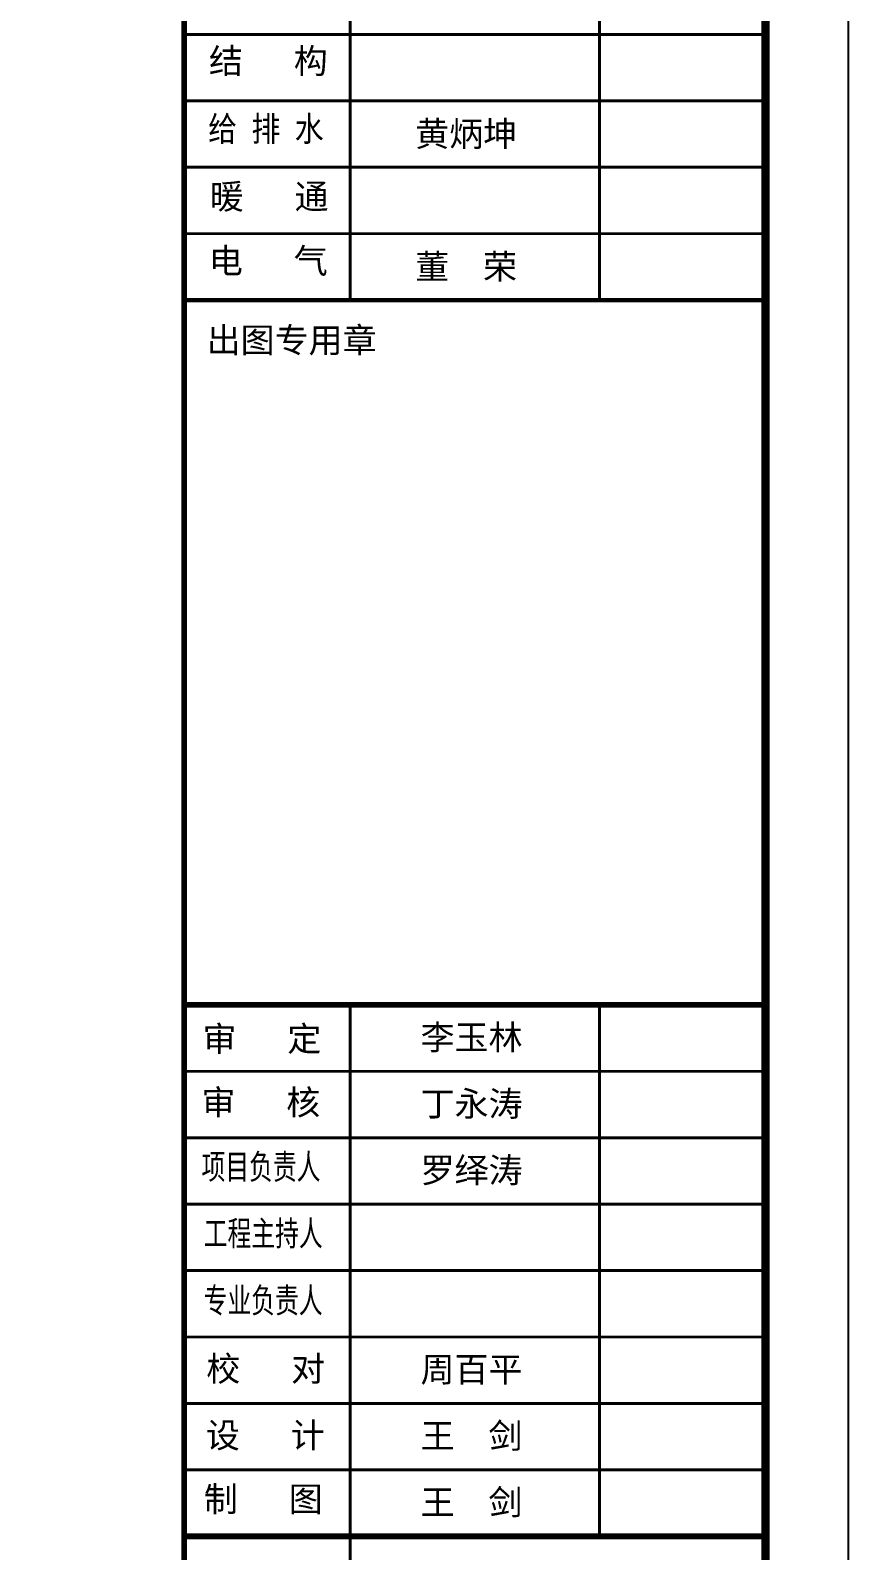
# Model space of a CAD drawing. Extents: x 8268344 to 8869063, y 669070 to 951310.
# Drawn here: x 8542843 to 8554664, y 819702 to 841675 of the extents above; entities that cross this region are included whole.
import ezdxf

# ---------------------------------------------------------------- set-up
doc = ezdxf.new("R2010")
doc.units = 0
doc.header["$LTSCALE"] = 1000
doc.layers.get('0').update_dxf_attribs({"linetype": 'CONTINUOUS'})
for name, color, linetype in [('BZ_标准图框', 7, 'CONTINUOUS'), ('PUB_TITLE', 255, 'CONTINUOUS'), ('TK(图框线)', 45, 'CONTINUOUS')]:
    doc.layers.add(name, color=color, linetype=linetype)
doc.styles.add('HT', font='simhei.ttf')

# ---------------------------------------------------------------- blocks, each defined once
blk = doc.blocks.new('fghfg')
at = {"layer": 'BZ_标准图框'}
for points, const_width in [([(9249287, 771104), (9249287, 839984)], 84), ([(9251687, 807691), (9251687, 801931)], 42), ([(9255287, 807691), (9255287, 801931)], 42), ([(9257687, 805771), (9249287, 805771)], 42), ([(9257687, 804811), (9249287, 804811)], 42), ([(9257687, 803851), (9249287, 803851)], 42), ([(9257687, 802891), (9249287, 802891)], 42), ([(9257687, 801931), (9249287, 801931)], 60), ([(9249287, 791744), (9257687, 791744)], 84), ([(9251687, 779264), (9251687, 791744)], 42), ([(9255287, 784063), (9255287, 791744)], 42), ([(9249287, 790784), (9257687, 790784)], 42), ([(9249287, 789824), (9257687, 789824)], 42), ([(9249287, 788864), (9257687, 788864)], 42), ([(9249287, 787904), (9257687, 787904)], 42), ([(9249287, 786944), (9257687, 786944)], 42), ([(9249287, 785984), (9257687, 785984)], 42), ([(9249287, 785024), (9257687, 785024)], 42), ([(9249287, 785024), (9257687, 785024)], 42), ([(9249287, 784064), (9257687, 784064)], 84)]:
    blk.add_lwpolyline(points, dxfattribs=dict(at, const_width=const_width))
at = {"layer": 'BZ_标准图框', "style": 'HT'}
for s, p in [('结   构', (9249645, 805208)), ('暖   通', (9249656, 803248)), ('电   气', (9249644, 802319)), ('出图专用章', (9249612, 801173)), ('审   定', (9249552, 791075)), ('审   核', (9249537, 790156)), ('校   对', (9249607, 786306)), ('设   计', (9249601, 785344)), ('制   图', (9249573, 784421))]:
    blk.add_text(s, height=360, dxfattribs=at).set_placement(p)
for s, width, p in [('给 排 水', 0.85, (9249634, 804227)), ('项目负责人', 0.7, (9249538, 789225)), ('工程主持人', 0.7, (9249570, 788262)), ('专业负责人', 0.7, (9249569, 787294))]:
    blk.add_text(s, height=360, dxfattribs=dict(at, width=width)).set_placement(p)
at = {"layer": 'TK(图框线)', "style": 'HT'}
for s, p in [('黄炳坤', (9252625, 804155)), ('董  荣', (9252625, 802235)), ('李玉林', (9252703, 791096)), ('丁永涛', (9252703, 790136)), ('罗绎涛', (9252703, 789176)), ('周百平', (9252703, 786296)), ('王  剑', (9252703, 785336)), ('王  剑', (9252703, 784376))]:
    blk.add_text(s, height=360, dxfattribs=at).set_placement(p)

msp = doc.modelspace()

# ---------------------------------------------------------------- linework, layer by layer
at = {"layer": 'PUB_TITLE'}
msp.add_lwpolyline([(8428543.6, 805749.7), (8554663.6, 805749.7), (8554663.6, 877029.7), (8428543.6, 877029.7)], close=True, dxfattribs=at)
at = {"layer": 'PUB_TITLE', "const_width": 120}
msp.add_lwpolyline([(8431543.6, 806949.7), (8553463.6, 806949.7), (8553463.6, 875829.7), (8431543.6, 875829.7)], close=True, dxfattribs=at)

# ---------------------------------------------------------------- block references
msp.add_blockref('fghfg', (-704223, 35845.4))

doc.saveas('drawing.dxf')
